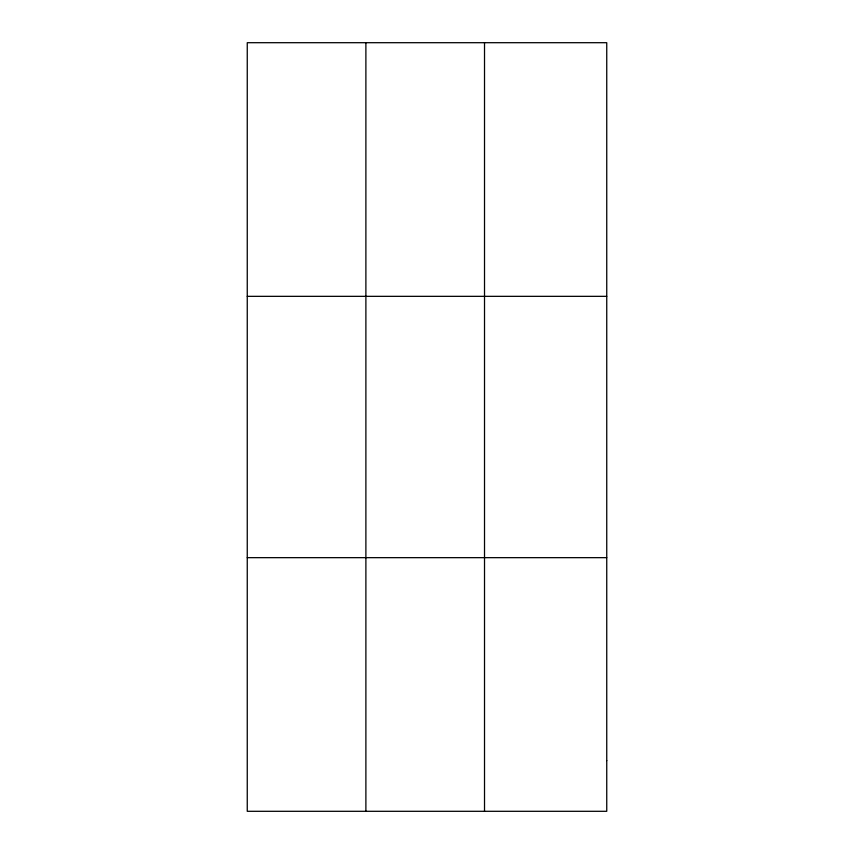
<?xml version="1.0" encoding="UTF-8"?>
<svg xmlns="http://www.w3.org/2000/svg" width="854" height="854" viewBox="0 0 854 854"><rect width="100%" height="100%" fill="white"/><g stroke="black" fill="none" stroke-linecap="round" stroke-linejoin="round"><path stroke-width="1.28" d="M365.886 811.3L365.886 42.7M484.517 811.3L484.517 42.7M247.254 296.338L606.746 296.338M247.254 557.662L606.746 557.662M606.746 760.572L606.746 811.3L247.254 811.3L247.254 42.7L606.746 42.7L606.746 760.572"/></g></svg>
